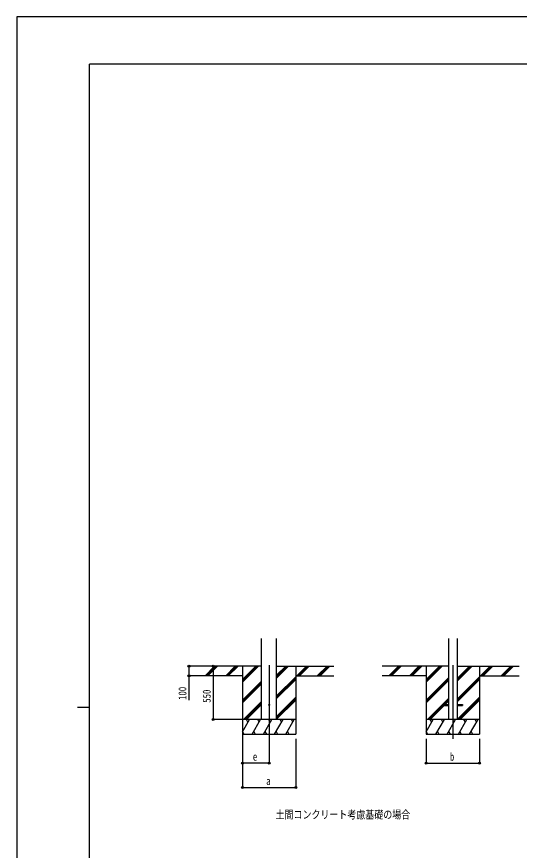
# Model space of a CAD drawing. Units: millimetres, scale not verified. Extents: x -10512 to 10512, y -7425 to 7425.
# Drawn here: x -10512 to -5337, y -1160 to 7425 of the extents above; entities that cross this region are included whole.
import ezdxf
from ezdxf.enums import TextEntityAlignment as Align

# ---------------------------------------------------------------- set-up
doc = ezdxf.new("R2010")
doc.units = ezdxf.units.MM
doc.header["$LTSCALE"] = 40
for name, color, linetype in [('0-2_USER1', 3, 'Continuous'), ('0-3_YKK_12', 2, 'Continuous'), ('0-4_YKK_13', 4, 'Continuous'), ('0-5_YKK_A1', 4, 'Continuous'), ('0-6_YKK_D', 6, 'Continuous'), ('0-7_YKK_ZWAK', 7, 'Continuous')]:
    doc.layers.add(name, color=color, linetype=linetype)
doc.styles.add('ＭＳ ゴシック', font='')
doc.styles.get('ＭＳ ゴシック').set_extended_font_data('MS Gothic')

msp = doc.modelspace()

# ---------------------------------------------------------------- linework, layer by layer
at = {"layer": '0-3_YKK_12'}
for p, q in [((-7913.52, 745.88), (-7913.52, -13.32)), ((-6021.95, 745.88), (-6021.95, -13.32))]:
    msp.add_line(p, q, dxfattribs=at)
at = {"layer": '0-4_YKK_13'}
for p, q in [((-6121.95, 341.18), (-6121.95, 332.18)), ((-6121.95, 341.18), (-6067.15, 341.18)), ((-6121.95, 332.18), (-6067.15, 332.18)), ((-5976.75, 341.18), (-5921.95, 341.18)), ((-5976.75, 332.18), (-5921.95, 332.18)), ((-5921.95, 341.18), (-5921.95, 332.18))]:
    msp.add_line(p, q, dxfattribs=at)
msp.add_circle((-7913.52, 336.68), 5, dxfattribs=at)
at = {"layer": '0-5_YKK_A1'}
for p, q in [((-7991.27, 186.68), (-7991.27, 1022.03)), ((-7835.77, 186.68), (-7835.77, 1022.03)), ((-6067.15, 1022.03), (-6067.15, 186.68)), ((-5976.75, 1022.03), (-5976.75, 186.68)), ((-7991.27, 736.68), (-8639.47, 736.68)), ((-8572.79, 638.08), (-8474.19, 736.68)), ((-8560.05, 636.68), (-8460.05, 736.68)), ((-8545.9, 636.68), (-8445.9, 736.68)), ((-8360.65, 638.08), (-8262.06, 736.68)), ((-8347.91, 636.68), (-8247.91, 736.68)), ((-8333.77, 636.68), (-8233.77, 736.68)), ((-8188.52, 736.68), (-8188.52, 36.68)), ((-8188.52, 569.79), (-8021.64, 736.68)), ((-8188.52, 583.94), (-8035.78, 736.68)), ((-8188.52, 598.08), (-8049.92, 736.68)), ((-7835.77, 614.18), (-7713.27, 736.68)), ((-7835.77, 628.32), (-7727.41, 736.68)), ((-7835.77, 642.46), (-7741.56, 736.68)), ((-7835.77, 736.68), (-7247.9, 736.68)), ((-7638.52, 736.68), (-7638.52, 36.68)), ((-7629.42, 636.68), (-7529.42, 736.68)), ((-7615.28, 636.68), (-7515.28, 736.68)), ((-7601.14, 636.68), (-7501.14, 736.68)), ((-7417.29, 636.68), (-7317.29, 736.68)), ((-7403.15, 636.68), (-7303.15, 736.68)), ((-7389.01, 636.68), (-7289.01, 736.68)), ((-6067.15, 736.68), (-6747.9, 736.68)), ((-6681.21, 638.08), (-6582.62, 736.68)), ((-6668.48, 636.68), (-6568.47, 736.68)), ((-6654.33, 636.68), (-6554.33, 736.68)), ((-6469.08, 638.08), (-6370.48, 736.68)), ((-6456.34, 636.68), (-6356.34, 736.68)), ((-6442.2, 636.68), (-6342.2, 736.68)), ((-6296.95, 736.68), (-6296.95, 36.68)), ((-6296.95, 569.79), (-6130.07, 736.68)), ((-6296.95, 583.94), (-6144.21, 736.68)), ((-6296.95, 598.08), (-6158.35, 736.68)), ((-5976.75, 581.63), (-5821.7, 736.68)), ((-5976.75, 595.77), (-5835.84, 736.68)), ((-5976.75, 609.91), (-5849.99, 736.68)), ((-5976.75, 736.68), (-5338.74, 736.68)), ((-5746.95, 736.68), (-5746.95, 36.68)), ((-5737.85, 636.68), (-5637.85, 736.68)), ((-5723.71, 636.68), (-5623.71, 736.68)), ((-5709.57, 636.68), (-5609.57, 736.68)), ((-5525.72, 636.68), (-5425.72, 736.68)), ((-5511.58, 636.68), (-5411.58, 736.68)), ((-5497.44, 636.68), (-5397.44, 736.68)), ((-8188.52, 636.68), (-8639.47, 636.68)), ((-7835.77, 430.33), (-7638.52, 627.58)), ((-7835.77, 416.19), (-7638.52, 613.44)), ((-7638.52, 636.68), (-7247.9, 636.68)), ((-6296.95, 636.68), (-6747.9, 636.68)), ((-6296.95, 385.95), (-6067.15, 615.75)), ((-6296.95, 371.81), (-6067.15, 601.6)), ((-5976.75, 397.78), (-5746.95, 627.58)), ((-5976.75, 383.64), (-5746.95, 613.44)), ((-5746.95, 636.68), (-5338.74, 636.68)), ((-8188.52, 385.95), (-7991.27, 583.2)), ((-8188.52, 371.81), (-7991.27, 569.06)), ((-8188.52, 357.66), (-7991.27, 554.91)), ((-7835.77, 402.05), (-7638.52, 599.29)), ((-6296.95, 357.66), (-6067.15, 587.46)), ((-5976.75, 369.5), (-5746.95, 599.29)), ((-8175.66, 186.68), (-7991.27, 371.07)), ((-8161.52, 186.68), (-7991.27, 356.92)), ((-7835.77, 218.2), (-7638.52, 415.45)), ((-7835.77, 204.06), (-7638.52, 401.31)), ((-7835.77, 189.92), (-7638.52, 387.16)), ((-6284.09, 186.68), (-6067.15, 403.62)), ((-6115.45, 341.18), (-6067.15, 389.47)), ((-6101.31, 341.18), (-6067.15, 375.33)), ((-5975.73, 186.68), (-5746.95, 415.45)), ((-5961.58, 186.68), (-5746.95, 401.31)), ((-5947.44, 186.68), (-5746.95, 387.16)), ((-8147.38, 186.68), (-7991.27, 342.78)), ((-6269.95, 186.68), (-6121.95, 334.67)), ((-6255.81, 186.68), (-6110.31, 332.18)), ((-7638.52, 186.68), (-8188.52, 186.68)), ((-8188.52, 61.23), (-8116.09, 186.68)), ((-8131.09, 160.69), (-8146.09, 186.68)), ((-8087.22, 36.68), (-8000.62, 186.68)), ((-8015.62, 160.69), (-8030.62, 186.68)), ((-7971.75, 36.68), (-7885.15, 186.68)), ((-7900.15, 160.69), (-7915.15, 186.68)), ((-7856.28, 36.68), (-7769.68, 186.68)), ((-7784.68, 160.69), (-7799.68, 186.68)), ((-7740.81, 36.68), (-7654.21, 186.68)), ((-7669.21, 160.69), (-7684.21, 186.68)), ((-5746.95, 186.68), (-6296.95, 186.68)), ((-6296.95, 61.23), (-6224.52, 186.68)), ((-6239.52, 160.69), (-6254.52, 186.68)), ((-6195.65, 36.68), (-6109.05, 186.68)), ((-6124.05, 160.69), (-6139.05, 186.68)), ((-6080.18, 36.68), (-5993.58, 186.68)), ((-6008.58, 160.69), (-6023.58, 186.68)), ((-5964.71, 36.68), (-5878.11, 186.68)), ((-5893.11, 160.69), (-5908.11, 186.68)), ((-5849.24, 36.68), (-5762.64, 186.68)), ((-5777.64, 160.69), (-5792.64, 186.68)), ((-8188.52, 36.68), (-7638.52, 36.68)), ((-8187.7, 62.66), (-8172.7, 36.68)), ((-8072.23, 62.66), (-8057.23, 36.68)), ((-7956.76, 62.66), (-7941.76, 36.68)), ((-7841.28, 62.66), (-7826.28, 36.68)), ((-7725.82, 62.66), (-7710.82, 36.68)), ((-6296.95, 36.68), (-5746.95, 36.68)), ((-6296.12, 62.66), (-6281.13, 36.68)), ((-6180.66, 62.66), (-6165.66, 36.68)), ((-6065.19, 62.66), (-6050.19, 36.68)), ((-5949.71, 62.66), (-5934.71, 36.68)), ((-5834.24, 62.66), (-5819.25, 36.68))]:
    msp.add_line(p, q, dxfattribs=at)
at = {"layer": '0-6_YKK_D'}
for p, q in [((-8573.86, 736.68), (-8739.52, 736.68)), ((-8414.58, 736.68), (-8489.52, 736.68)), ((-8488.52, 736.68), (-8488.52, 186.68)), ((-8573.86, 636.68), (-8739.52, 636.68)), ((-8189.52, 186.68), (-8489.52, 186.68)), ((-8188.52, 35.68), (-8188.52, -264.32)), ((-8188.52, -13.32), (-8188.52, -514.32)), ((-7913.52, -14.32), (-7913.52, -264.32)), ((-7638.52, -13.32), (-7638.52, -514.32)), ((-6296.95, -13.32), (-6296.95, -264.32)), ((-5746.95, -13.32), (-5746.95, -264.32)), ((-7913.52, -263.32), (-8188.52, -263.32)), ((-6296.95, -263.32), (-5746.95, -263.32)), ((-8188.52, -513.32), (-7638.52, -513.32))]:
    msp.add_line(p, q, dxfattribs=at)
msp.add_lwpolyline([(-8738.52, 736.68), (-8738.52, 636.68), (-8738.52, 386.84)], dxfattribs=at)
for centre in [(-8738.52, 736.68), (-8488.52, 736.68), (-8738.52, 636.68), (-8488.52, 186.68), (-8188.52, -263.32), (-7913.52, -263.32), (-6296.95, -263.32), (-5746.95, -263.32), (-8188.52, -513.32), (-7638.52, -513.32)]:
    msp.add_circle(centre, 10.62, dxfattribs=at)
at = {"layer": '0-7_YKK_ZWAK'}
for p, q in [((9737.55, 6937.5), (-9762.45, 6937.5)), ((-9762.45, -6312.5), (-9762.45, 6937.5)), ((-9887.45, 312.5), (-9762.45, 312.5))]:
    msp.add_line(p, q, dxfattribs=at)
msp.add_lwpolyline([(-10512.5, -7425), (10512.5, -7425), (10512.5, 7425), (-10512.5, 7425)], close=True, dxfattribs=at)

# ---------------------------------------------------------------- texts
at = {"layer": '0-2_USER1', "style": 'ＭＳ ゴシック', "width": 0.8}
msp.add_text('土間コンクリート考慮基礎の場合', height=82.48, dxfattribs=at).set_placement((-7846.59, -858.5), align=Align.BOTTOM_LEFT)
at = {"layer": '0-6_YKK_D', "style": 'ＭＳ ゴシック', "width": 0.8}
for s, p in [('100', (-8740.19, 388.51)), ('550', (-8490.19, 359.68))]:
    msp.add_text(s, height=82.48, rotation=90, dxfattribs=at).set_placement(p, align=Align.BOTTOM_LEFT)
for s, p in [('b', (-6051.95, -262.52)), ('e', (-8081.02, -261.66)), ('a', (-7943.52, -512.52))]:
    msp.add_text(s, height=82.48, dxfattribs=at).set_placement(p, align=Align.BOTTOM_LEFT)

doc.saveas('drawing.dxf')
